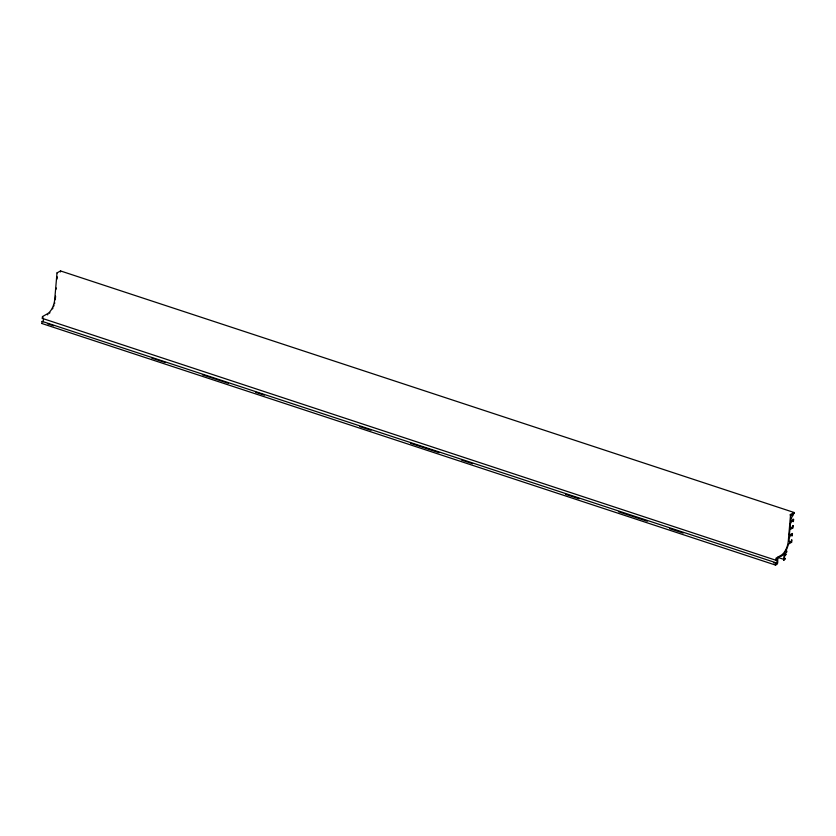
<?xml version="1.0" encoding="UTF-8"?>
<svg xmlns="http://www.w3.org/2000/svg" width="836" height="836" viewBox="0 0 836 836"><rect width="100%" height="100%" fill="white"/><g stroke="black" fill="none" stroke-linecap="round" stroke-linejoin="round"><path stroke-width="1.25" d="M784.199 553.766L783.666 560.235M792.476 515.875L792.455 515.676A1.442 0.679 -71.8 0 0 791.786 514.788A1.442 0.679 -71.8 0 0 790.898 516.543A1.442 0.679 -71.8 0 0 791.577 517.421M789.456 533.985L789.393 534.904M789.675 531.362L789.424 533.901M55.301 299.706L55.594 296.143M60.631 271.104L60.474 271.94M775.369 564.937L775.996 562.764L42.113 321.379M775.766 560.11L776.027 558.155L781.085 555.313A11.662 5.486 -71.8 0 0 788.285 541.174L790.574 514.464M776.08 563.537L776.132 562.921M777.219 558.73L776.748 563.328L773.676 562.837M785.276 558.835L783.802 560.413M790.041 527.056L790.448 523.252M790.563 520.703L790.846 518.445M789.55 542.094L789.612 541.237M790.71 527.892L790.772 527.056M791.797 535.866L791.859 535.019M793.03 520.838L792.967 521.654M792.476 533.619L792.204 535.803M793.646 519.407L793.385 521.58M43.472 319.321L43.158 321.787M56.158 289.141L56.357 288.054M56.984 279.078L57.266 276.904M789.571 531.173L789.926 529.606M789.957 536.911L790.156 535.761L791.723 534.873M52.543 308.902L52.605 308.693A12.77 6.009 -71.8 0 0 52.992 307.899M789.288 537.454L788.87 541.268M42.458 316.593L42.197 318.558M42.061 321.421L41.8 323.386M794.064 513.482L794.2 512.614M791.337 521.539L791.055 522.866M776.289 559.984L777.083 558.553M43.002 317.293L42.699 318.443M791.567 539.952L791.253 541.31L789.686 542.209M784.774 555.303L784.377 558.908M792.434 527.088L792.988 525.593M792.862 527.934L793.124 525.698M57.005 272.912L54.706 299.622A11.662 5.486 -71.8 0 1 47.516 313.74L42.511 316.562M791.682 542.156L791.953 539.931M783.99 553.672L784.011 553.662A12.906 6.071 -71.8 0 1 781.002 556.368C774.669 556.452 780.458 564.185 775.505 565.042M792.737 515.937L792.977 515.394A2.393 1.129 -71.8 0 0 792.936 514.506M785.777 554.038L785.85 553.975A1.442 0.679 -71.8 0 1 784.837 553.829A1.442 0.679 -71.8 0 1 785.443 551.865A1.442 0.679 -71.8 0 1 786.383 552.115L786.394 552.178M786.655 552.22L786.895 551.541A2.414 1.129 -71.8 0 0 786.195 550.652M791.546 518.268L791.797 517.547M57.047 272.881L60.495 270.958M42.646 318.495L775.839 560.235M790.616 514.433L794.064 512.51M793.103 514.046L793.981 513.565M790.699 520.807L793.51 519.229M791.378 521.507L792.894 520.661M790.846 527.997L792.361 527.15M789.978 529.575L792.789 528.007M789.529 535.009L792.34 533.441M791.619 542.209L788.358 544.257A12.77 6.009 -71.8 0 1 786.174 550.245L786.112 550.527M784.513 559.012L785.14 558.657M60.558 270.948L794.127 512.499M789.978 514.861L792.455 515.676M777.543 557.298L783.74 559.336M47.537 323.731L53.734 325.768M151.629 358.007L165.256 362.49M202.427 374.737L228.447 383.306M255.711 392.283L264.385 395.135M359.804 426.559L370.954 430.226M410.601 443.289L439.109 452.673M461.409 460.009L472.559 463.687M565.502 494.285L579.129 498.778M618.776 511.831L647.283 521.215M669.584 528.561L683.221 533.054M41.873 323.501L775.442 565.052M786.08 554.049L785.892 554.759A2.414 1.129 -71.8 0 1 784.889 555.261M49.941 312.706A12.906 6.071 -71.8 0 1 49.439 313.228M47.934 314.503A12.906 6.071 -71.8 0 1 47.433 314.817M54.758 302.789A12.77 6.009 -71.8 0 1 54.539 303.667M54.006 305.391A12.77 6.009 -71.8 0 1 53.692 306.248M791.514 518.289A2.424 1.139 -71.8 0 1 790.96 518.393"/></g></svg>
